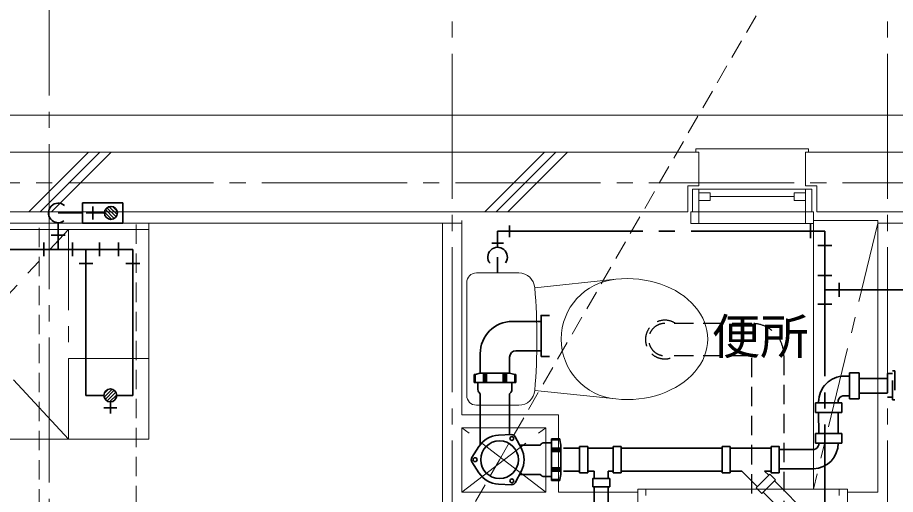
# Model space of a CAD drawing. Units: millimetres at full size, sheet at 1:50; details may follow other scales. Extents: x -9674 to 9699, y -6794 to 6791.
# Drawn here: x -2700 to 22, y 2275 to 3754 of the extents above; entities that cross this region are included whole.
import ezdxf
from ezdxf.enums import TextEntityAlignment as Align

# ---------------------------------------------------------------- set-up
doc = ezdxf.new("R2010")
doc.units = ezdxf.units.MM
doc.header["$LTSCALE"] = 50
for name, pattern in [('CHAIN1', [8, 5, -1, 1, -1]), ('CHAIN2', [12, 9, -1, 1, -1]), ('DASHED1', [1.8, 1.2, -0.6])]:
    doc.linetypes.add(name, pattern=pattern)
for name, color, linetype, lineweight in [('1-0_芯', 134, 'CHAIN2', 9), ('1-1_躯体', 134, 'Continuous', 9), ('1-2_間仕切', 134, 'Continuous', 9), ('1-3_建具', 134, 'Continuous', 9), ('1-4_仕上げ', 134, 'Continuous', 9), ('1-5_設備', 134, 'Continuous', 9), ('1-6_ﾊﾞﾙｺﾆｰ・階段', 134, 'Continuous', 9), ('1-7_その他', 134, 'DASHED1', 9), ('1-8_ハッチ', 134, 'Continuous', 9), ('1-C_梁', 134, 'DASHED1', 9), ('2-0_芯', 3, 'Continuous', 35), ('2-3_建具', 4, 'Continuous', 35), ('2-9_金物', 1, 'CHAIN2', 35), ('2-C', 2, 'DASHED1', 25)]:
    doc.layers.add(name, color=color, linetype=linetype, lineweight=lineweight)
doc.layers.add('1-A_文字', color=134, linetype='Continuous')
doc.styles.add('ＭＳ ゴシック', font='')
doc.styles.get('ＭＳ ゴシック').set_extended_font_data('MS Gothic')

msp = doc.modelspace()

# ---------------------------------------------------------------- linework, layer by layer
at = {"layer": '1-0_芯'}
for p, q in [((-2602.5, -3688.13), (-2602.5, 4241.87)), ((-1352.5, 4241.87), (-1352.5, 771.87)), ((-2.5, 4241.87), (-2.5, 1801.87)), ((-8542.5, 3241.87), (8067.5, 3241.87))]:
    msp.add_line(p, q, dxfattribs=at)
at = {"layer": '1-1_躯体'}
for p, q in [((-587.5, 3336.87), (-4706, 3336.87)), ((-587.5, 3336.87), (-587.5, 3231.87)), ((-257.5, 3336.87), (-257.5, 3231.87)), ((1182.5, 3336.87), (-257.5, 3336.87)), ((-622.5, 3231.87), (-587.5, 3231.87)), ((-622.5, 3151.87), (-622.5, 3231.87)), ((-222.5, 3231.87), (-257.5, 3231.87)), ((-222.5, 3151.87), (-222.5, 3231.87)), ((-622.5, 3151.87), (-4706, 3151.87)), ((1147.5, 3151.87), (-222.5, 3151.87))]:
    msp.add_line(p, q, dxfattribs=at)
at = {"layer": '1-2_間仕切'}
for p, q in [((-1382.5, 3116.87), (-1382.5, 801.87)), ((-1322.5, 3124.37), (-1322.5, 2521.87)), ((-32.5, 2281.87), (-32.5, 3124.37)), ((-1022.5, 2521.87), (-1322.5, 2521.87)), ((-1022.5, 2521.87), (-1022.5, 2281.87)), ((-1062.5, 2481.87), (-1322.5, 2481.87)), ((-1322.5, 2481.87), (-1322.5, 2281.87)), ((-1062.5, 2481.87), (-1062.5, 2281.87)), ((-1322.5, 2281.87), (-1062.5, 2281.87)), ((-1022.5, 2281.87), (-777.5, 2281.87)), ((-127.5, 2281.87), (-32.5, 2281.87))]:
    msp.add_line(p, q, dxfattribs=at)
at = {"layer": '1-3_建具'}
for p, q in [((-247.5, 3336.87), (-247.5, 3346.87)), ((-607.5, 3221.87), (-572.5, 3221.87)), ((-607.5, 3221.87), (-607.5, 3151.87)), ((-587.5, 3151.87), (-587.5, 3221.87)), ((-272.5, 3221.87), (-572.5, 3221.87)), ((-237.5, 3221.87), (-272.5, 3221.87)), ((-257.5, 3151.87), (-257.5, 3221.87)), ((-237.5, 3221.87), (-237.5, 3151.87)), ((-552.5, 3210.87), (-587.5, 3210.87)), ((-552.5, 3198.87), (-292.5, 3198.87)), ((-292.5, 3210.87), (-257.5, 3210.87)), ((-612.5, 3151.87), (-587.5, 3151.87)), ((-612.5, 3114.87), (-612.5, 3151.87)), ((-572.5, 3151.87), (-587.5, 3151.87)), ((-587.5, 3114.87), (-587.5, 3151.87)), ((-272.5, 3151.87), (-572.5, 3151.87)), ((-272.5, 3151.87), (-257.5, 3151.87)), ((-232.5, 3151.87), (-257.5, 3151.87)), ((-257.5, 3114.87), (-257.5, 3151.87)), ((-232.5, 3114.87), (-232.5, 3151.87)), ((-612.5, 3114.87), (-587.5, 3114.87)), ((-587.5, 3114.87), (-257.5, 3114.87)), ((-232.5, 3114.87), (-257.5, 3114.87)), ((-777.5, 2211.87), (-777.5, 2291.87)), ((-752.5, 2291.87), (-777.5, 2291.87)), ((-752.5, 2291.87), (-152.5, 2291.87)), ((-752.5, 2291.87), (-752.5, 2271.87)), ((-127.5, 2291.87), (-152.5, 2291.87)), ((-152.5, 2291.87), (-152.5, 2271.87)), ((-127.5, 2211.87), (-127.5, 2291.87))]:
    msp.add_line(p, q, dxfattribs=at)
for points in [[(-597.5, 3336.87), (-597.5, 3346.87), (-247.5, 3346.87)], [(-552.5, 3210.87), (-552.5, 3186.87), (-587.5, 3186.87)], [(-292.5, 3210.87), (-292.5, 3186.87), (-257.5, 3186.87)]]:
    msp.add_lwpolyline(points, dxfattribs=at)
at = {"layer": '1-4_仕上げ'}
msp.add_line((-232.5, 3116.87), (-232.5, 2291.87), dxfattribs=at)
at = {"layer": '1-5_設備'}
for p, q in [((-2292.5, 3116.87), (-2292.5, 2446.87)), ((-2292.5, 3096.87), (-4042.5, 3096.87)), ((-1277.5, 2961.87), (-1146.25, 2961.87)), ((-1096.41, 2915.87), (-845.35, 2942.52)), ((-1307.5, 2581.87), (-1307.5, 2931.87)), ((-1096.41, 2597.87), (-845.35, 2571.22)), ((-1277.5, 2551.87), (-1146.25, 2551.87)), ((-2292.5, 2446.87), (-3382.5, 2446.87))]:
    msp.add_line(p, q, dxfattribs=at)
at = {"layer": '1-5_設備', "linetype": 'CHAIN1'}
for p, q in [((-3142.5, 2446.87), (-2542.5, 3096.87)), ((-2542.5, 2446.87), (-3142.5, 3096.87)), ((-2542.5, 3096.87), (-2542.5, 2446.87)), ((-2292.5, 2696.87), (-2542.5, 2696.87))]:
    msp.add_line(p, q, dxfattribs=at)
at = {"layer": '1-5_設備'}
for centre, radius, start, end in [((-1277.5, 2931.87), 30, 90, 180), ((-1146.25, 2911.87), 50, 4.58408, 90), ((-828.23, 2756.87), 186.44, 95.269, 264.73099), ((-3079.44, 2756.87), 1989.39, 355.41591, 4.58408), ((-1146.25, 2601.87), 50, 270, 355.41591), ((-1277.5, 2581.87), 30, 180, 270)]:
    msp.add_arc(centre, radius, start, end, dxfattribs=at)
msp.add_ellipse((-810.31, 2756.87), major_axis=(250, 0), ratio=0.75, start_param=4.5717762, end_param=7.9945941, dxfattribs=at)
at = {"layer": '1-6_ﾊﾞﾙｺﾆｰ・階段'}
msp.add_line((-4717.04, 3451.87), (2762.92, 3451.87), dxfattribs=at)
at = {"layer": '1-7_その他', "linetype": 'CHAIN1'}
for p, q in [((-32.5, 3116.87), (-232.5, 2291.87)), ((-1322.5, 2281.87), (-1062.5, 2481.87)), ((-1062.5, 2281.87), (-1322.5, 2481.87))]:
    msp.add_line(p, q, dxfattribs=at)
at = {"layer": '1-8_ハッチ'}
for p, q in [((-2665.34, 3151.87), (-2480.34, 3336.87)), ((-2629.99, 3151.87), (-2444.99, 3336.87)), ((-2594.63, 3151.87), (-2409.63, 3336.87)), ((-1251.13, 3151.87), (-1066.13, 3336.87)), ((-1215.77, 3151.87), (-1030.77, 3336.87)), ((-1180.42, 3151.87), (-995.42, 3336.87)), ((-1322.5, 3116.87), (-4741, 3116.87)), ((-232.5, 3124.37), (-32.5, 3124.37)), ((1157.5, 3116.87), (-32.5, 3116.87))]:
    msp.add_line(p, q, dxfattribs=at)
at = {"layer": '1-C_梁'}
for p, q in [((-2632.5, -108.13), (-2632.5, 3116.87)), ((-2332.5, 801.87), (-2332.5, 3116.87))]:
    msp.add_line(p, q, dxfattribs=at)
at = {"layer": '2-0_芯'}
for p, q in [((-1165.73, 2811.78), (-1077, 2811.78)), ((-1265.73, 2711.78), (-1265.73, 2651.53)), ((-1174.73, 2700.78), (-1174.73, 2651.53)), ((-1154.73, 2720.78), (-1077, 2720.78)), ((-1077, 2702.43), (-1051.35, 2702.43)), ((-1281.73, 2647.53), (-1284.73, 2647.53)), ((-1284.73, 2647.53), (-1284.73, 2622.53)), ((-1265.73, 2651.53), (-1281.73, 2647.53)), ((-1281.73, 2647.53), (-1281.73, 2622.53)), ((-1265.73, 2651.53), (-1220.23, 2651.53)), ((-1255.98, 2651.53), (-1255.98, 2622.53)), ((-1250.98, 2651.53), (-1250.98, 2622.53)), ((-1245.98, 2651.53), (-1245.98, 2622.53)), ((-1174.73, 2651.53), (-1220.23, 2651.53)), ((-1194.48, 2651.53), (-1194.48, 2622.53)), ((-1189.48, 2651.53), (-1189.48, 2622.53)), ((-1184.48, 2651.53), (-1184.48, 2622.53)), ((-1174.73, 2651.53), (-1158.73, 2647.53)), ((-1158.73, 2647.53), (-1158.73, 2622.53)), ((-1158.73, 2647.53), (-1155.73, 2647.53)), ((-1155.73, 2647.53), (-1155.73, 2622.53)), ((-136.47, 2642.08), (-120.64, 2642.08)), ((-120.64, 2652.08), (-90.64, 2652.1)), ((-120.64, 2571.33), (-120.64, 2652.08)), ((-90.64, 2571.35), (-90.64, 2652.1)), ((-1220.23, 2622.53), (-1284.73, 2622.53)), ((-1272.73, 2622.53), (-1272.73, 2600.19)), ((-1220.23, 2622.53), (-1155.73, 2622.53)), ((-1167.73, 2622.53), (-1167.73, 2600.19)), ((-2.68, 2634.87), (-90.64, 2634.87)), ((-1265.73, 2429.39), (-1265.73, 2585.94)), ((-1174.73, 2460.38), (-1174.73, 2585.94)), ((-2.71, 2589.05), (-90.64, 2589.05)), ((-145.06, 2559.47), (-225.81, 2559.47)), ((-225.79, 2529.47), (-225.81, 2559.47)), ((-145.04, 2529.47), (-145.06, 2559.47)), ((-141.9, 2581.31), (-120.64, 2581.33)), ((-120.64, 2571.33), (-90.64, 2571.35)), ((-145.04, 2529.47), (-225.79, 2529.47)), ((-216.38, 2463.81), (-216.41, 2529.47)), ((-155.83, 2529.47), (-155.78, 2463.81)), ((-1209.12, 2458.8), (-1168.18, 2460.68)), ((-1156.97, 2454.21), (-1138.13, 2417.81)), ((-225.79, 2433.81), (-225.81, 2463.81)), ((-145.06, 2463.81), (-225.81, 2463.81)), ((-145.04, 2433.81), (-145.06, 2463.81)), ((-1291.73, 2389.35), (-1269.62, 2423.86)), ((-1143.6, 2428.38), (-1078.51, 2428.38)), ((-1044.3, 2435.38), (-1066.64, 2435.38)), ((-1044.3, 2382.88), (-1044.3, 2447.38)), ((-1019.3, 2447.38), (-1044.3, 2447.38)), ((-1019.3, 2444.38), (-1044.3, 2444.38)), ((-1019.3, 2444.38), (-1019.3, 2447.38)), ((-1015.3, 2428.38), (-1019.3, 2444.38)), ((-1015.3, 2428.38), (-1015.3, 2382.88)), ((-957.51, 2342.38), (-957.51, 2423.38)), ((-932.51, 2423.38), (-957.51, 2423.38)), ((-932.51, 2342.38), (-932.51, 2423.38)), ((-853.72, 2342.38), (-853.72, 2423.38)), ((-828.72, 2423.38), (-853.72, 2423.38)), ((-828.72, 2342.38), (-828.72, 2423.38)), ((-515.66, 2342.38), (-515.66, 2423.38)), ((-490.66, 2423.38), (-515.66, 2423.38)), ((-490.66, 2342.38), (-490.66, 2423.38)), ((-363.33, 2342.38), (-363.33, 2423.38)), ((-145.04, 2433.81), (-225.79, 2433.81)), ((-1015.3, 2418.63), (-1044.3, 2418.63)), ((-1015.3, 2413.63), (-1044.3, 2413.63)), ((-1015.3, 2408.63), (-1044.3, 2408.63)), ((-957.51, 2418.38), (-1007.71, 2418.38)), ((-853.72, 2418.38), (-932.51, 2418.38)), ((-515.66, 2418.38), (-828.72, 2418.38)), ((-363.33, 2418.38), (-490.66, 2418.38)), ((-230.62, 2414.77), (-338.33, 2414.77)), ((-1291.73, 2376.4), (-1269.62, 2341.89)), ((-1044.3, 2382.88), (-1044.3, 2318.38)), ((-1015.3, 2337.38), (-1015.3, 2382.88)), ((-1156.97, 2311.54), (-1138.13, 2347.94)), ((-1015.3, 2357.13), (-1044.3, 2357.13)), ((-1015.3, 2352.13), (-1044.3, 2352.13)), ((-1015.3, 2347.13), (-1044.3, 2347.13)), ((-957.51, 2347.38), (-1007.71, 2347.38)), ((-932.51, 2342.38), (-957.51, 2342.38)), ((-911.89, 2347.38), (-932.51, 2347.38)), ((-911.89, 2324.09), (-911.89, 2347.38)), ((-853.72, 2347.38), (-869.15, 2347.38)), ((-869.15, 2324.09), (-869.15, 2347.38)), ((-828.72, 2342.38), (-853.72, 2342.38)), ((-515.66, 2347.38), (-828.72, 2347.38)), ((-490.66, 2342.38), (-515.66, 2342.38)), ((-454.54, 2347.38), (-490.66, 2347.38)), ((-406.59, 2299.43), (-454.54, 2347.38)), ((-363.33, 2347.38), (-383.83, 2347.38)), ((-371.24, 2334.78), (-383.83, 2347.38)), ((-338.33, 2342.38), (-363.33, 2342.38)), ((-232.61, 2354.24), (-338.33, 2354.24)), ((-1143.6, 2337.38), (-1080.89, 2337.38)), ((-1044.3, 2330.38), (-1066.64, 2330.38)), ((-1019.3, 2321.38), (-1044.3, 2321.38)), ((-1019.3, 2318.38), (-1044.3, 2318.38)), ((-1015.3, 2337.38), (-1019.3, 2321.38)), ((-1019.3, 2321.38), (-1019.3, 2318.38)), ((-864.15, 2299.09), (-864.15, 2324.09)), ((-367.7, 2338.32), (-410.13, 2295.89)), ((-350.02, 2320.64), (-367.7, 2338.32)), ((-174.35, 2137.89), (-353.56, 2317.1)), ((-1168.18, 2305.07), (-1209.12, 2306.96)), ((-916.89, 2299.09), (-864.15, 2299.09)), ((-911.89, 1618.34), (-911.89, 2299.09)), ((-869.16, 1618.38), (-869.15, 2299.09)), ((-209.71, 2102.54), (-388.91, 2281.75))]:
    msp.add_line(p, q, dxfattribs=at)
at = {"layer": '2-0_芯', "linetype": 'DASHED1'}
for p, q in [((-2.66, 2650.58), (12.16, 2650.57)), ((20.17, 2658.56), (20.11, 2568.56)), ((-216.43, 2559.47), (-216.43, 2562.04)), ((-155.86, 2566.79), (-155.86, 2559.47)), ((12.11, 2568.57), (20.11, 2568.56)), ((-216.36, 2429.31), (-216.37, 2433.81))]:
    msp.add_line(p, q, dxfattribs=at)
at = {"layer": '2-0_芯'}
for points in [[(-1077, 2702.43), (-1077, 2830.14), (-1051.35, 2830.14)], [(-338.33, 2342.38), (-338.33, 2423.38), (-363.33, 2423.38)], [(-916.89, 2299.09), (-916.89, 2324.09), (-864.15, 2324.09)], [(-350.02, 2320.64), (-392.45, 2278.21), (-410.13, 2295.89)]]:
    msp.add_lwpolyline(points, dxfattribs=at)
at = {"layer": '2-0_芯', "linetype": 'DASHED1'}
for points in [[(-2.66, 2650.58), (-2.71, 2576.58), (12.11, 2576.57)], [(12.11, 2568.57), (12.17, 2658.57), (20.17, 2658.56)]]:
    msp.add_lwpolyline(points, dxfattribs=at)
at = {"layer": '2-0_芯'}
for centre, radius in [((-1167.62, 2448.69), 6), ((-1205.62, 2382.88), 58.5), ((-1281.62, 2382.88), 6), ((-1167.62, 2317.06), 6)]:
    msp.add_circle(centre, radius, dxfattribs=at)
for centre, radius, start, end in [((-1165.73, 2711.78), 100, 90, 180), ((-1154.73, 2700.78), 20, 90, 180), ((-136.43, 2562.08), 80, 90.02797, 180.02797), ((-1257.73, 2600.19), 15, 180, 232.33), ((-1268.73, 2585.94), 3, 0, 52.33), ((-1171.73, 2585.94), 3, 127.67, 180), ((-1182.73, 2600.19), 15, 307.67, 0), ((-136.43, 2562.08), 20, 105.89543, 166.38424), ((-1205.62, 2382.88), 76, 92.637, 147.363), ((-1167.62, 2448.69), 12, 27.363, 92.637), ((-1080.89, 2431.38), 3, 270, 322.33), ((-1066.64, 2420.38), 15, 90, 142.33), ((-235.76, 2434.17), 80, 272.25797, 0.0444), ((-235.76, 2434.17), 20, 284.89851, 345.93747), ((-1205.62, 2382.88), 76, 332.637, 27.363), ((-1281.62, 2382.88), 12, 147.363, 212.637), ((-1205.62, 2382.88), 76, 212.637, 267.363), ((-1080.89, 2334.38), 3, 37.67, 90), ((-1066.64, 2345.38), 15, 217.67, 270), ((-1167.62, 2317.06), 12, 267.363, 332.637)]:
    msp.add_arc(centre, radius, start, end, dxfattribs=at)
at = {"layer": '2-3_建具'}
for p, q in [((-2466.9, 3128.12), (-2466.9, 3168.12)), ((-2400.3, 3130.92), (-2427.71, 3158.33)), ((-2394.67, 3135.9), (-2422.73, 3163.95)), ((-2391.17, 3143.01), (-2415.62, 3167.46)), ((-2391.32, 3153.76), (-2404.87, 3167.31)), ((-2498.15, 3148.12), (-2573.8, 3148.12)), ((-2486.9, 3148.12), (-2430.51, 3148.12)), ((-2408.23, 3128.25), (-2430.38, 3150.4)), ((-2423.53, 3132.93), (-2425.69, 3135.1)), ((-2573.8, 3117.78), (-2573.8, 3035.19)), ((-2595.4, 3079.48), (-2552.2, 3079.48)), ((-2618.1, 3013.59), (-2618.1, 3056.79)), ((-2529.51, 3013.59), (-2529.51, 3056.79)), ((-2446.18, 3013.59), (-2446.18, 3056.79)), ((-2386.97, 3013.59), (-2386.97, 3056.79)), ((-2342.68, 3035.19), (-3036.8, 3035.19)), ((-2487.84, 3035.19), (-2487.84, 2582.15)), ((-2342.68, 3035.19), (-2342.68, 2582.15)), ((-2466.24, 2990.89), (-2509.44, 2990.89)), ((-2321.08, 2990.89), (-2364.28, 2990.89)), ((-2407.17, 2601.48), (-2431.62, 2577.04)), ((-2417.93, 2601.34), (-2431.47, 2587.79)), ((-2400.06, 2597.98), (-2428.12, 2569.93)), ((-2395.08, 2592.36), (-2422.49, 2564.95)), ((-2487.84, 2582.15), (-2432.28, 2582.15)), ((-2392.41, 2584.42), (-2414.56, 2562.28)), ((-2412.28, 2525.76), (-2412.28, 2562.15)), ((-2397.1, 2569.13), (-2399.26, 2566.96)), ((-2392.41, 2582.15), (-2342.68, 2582.15)), ((-2392.28, 2543.96), (-2432.28, 2543.96))]:
    msp.add_line(p, q, dxfattribs=at)
msp.add_lwpolyline([(-2373.15, 3179.37), (-2373.15, 3116.87), (-2498.15, 3116.87), (-2498.15, 3179.37)], close=True, dxfattribs=at)
for centre in [(-2410.51, 3148.12), (-2412.28, 2582.15)]:
    msp.add_circle(centre, 20, dxfattribs=at)
msp.add_arc((-2573.8, 3148.12), 30.34, 50.49, 304.849, dxfattribs=at)
at = {"layer": '2-9_金物'}
for p, q in [((-1174.96, 3073.48), (-1174.96, 3109.48)), ((-241.49, 3113.08), (-241.49, 3069.88)), ((-1211.88, 3091.48), (-1211.88, 3041.57)), ((-1211.88, 3091.48), (-197.2, 3091.48)), ((-197.2, 3091.48), (-197.2, 1483.03)), ((-1193.88, 3054.57), (-1229.88, 3054.57)), ((-175.6, 3047.18), (-218.8, 3047.18)), ((-218.8, 2954.07), (-175.6, 2954.07)), ((-152.9, 2931.37), (-152.9, 2888.17)), ((731.69, 2909.77), (-197.2, 2909.77)), ((-218.8, 2865.48), (-175.6, 2865.48))]:
    msp.add_line(p, q, dxfattribs=at)
at = {"layer": '2-9_金物', "linetype": 'Continuous'}
msp.add_line((-1211.88, 3011.23), (-1211.88, 2961.87), dxfattribs=at)
msp.add_arc((-1211.88, 3011.23), 30.34, 325.151, 219.51, dxfattribs=at)
at = {"layer": '2-C', "color": 7, "lineweight": 9}
for q in [(-295.58, 3959.11), (-2115.66, 806.64)]:
    msp.add_line((-1205.62, 2382.88), q, dxfattribs=at)
at = {"layer": '2-C'}
for p, q in [((-424.04, 2805.45), (-693.3, 2805.45)), ((-424.04, 2705.45), (-693.3, 2705.45)), ((-424.04, 1378.41), (-424.04, 2705.45)), ((-324.04, 2705.45), (-324.04, 1378.41))]:
    msp.add_line(p, q, dxfattribs=at)
for centre, radius, start, end in [((-693.3, 2755.45), 60, 56.44269, 303.55731), ((-693.3, 2755.45), 50, 90, 270), ((-424.04, 2705.45), 100, 0, 90)]:
    msp.add_arc(centre, radius, start, end, dxfattribs=at)

# ---------------------------------------------------------------- texts
at = {"layer": '1-A_文字', "style": 'ＭＳ ゴシック'}
msp.add_text('便所', height=110, dxfattribs=at).set_placement((-547.86, 2677.05), align=Align.BOTTOM_LEFT)

doc.saveas('drawing.dxf')
